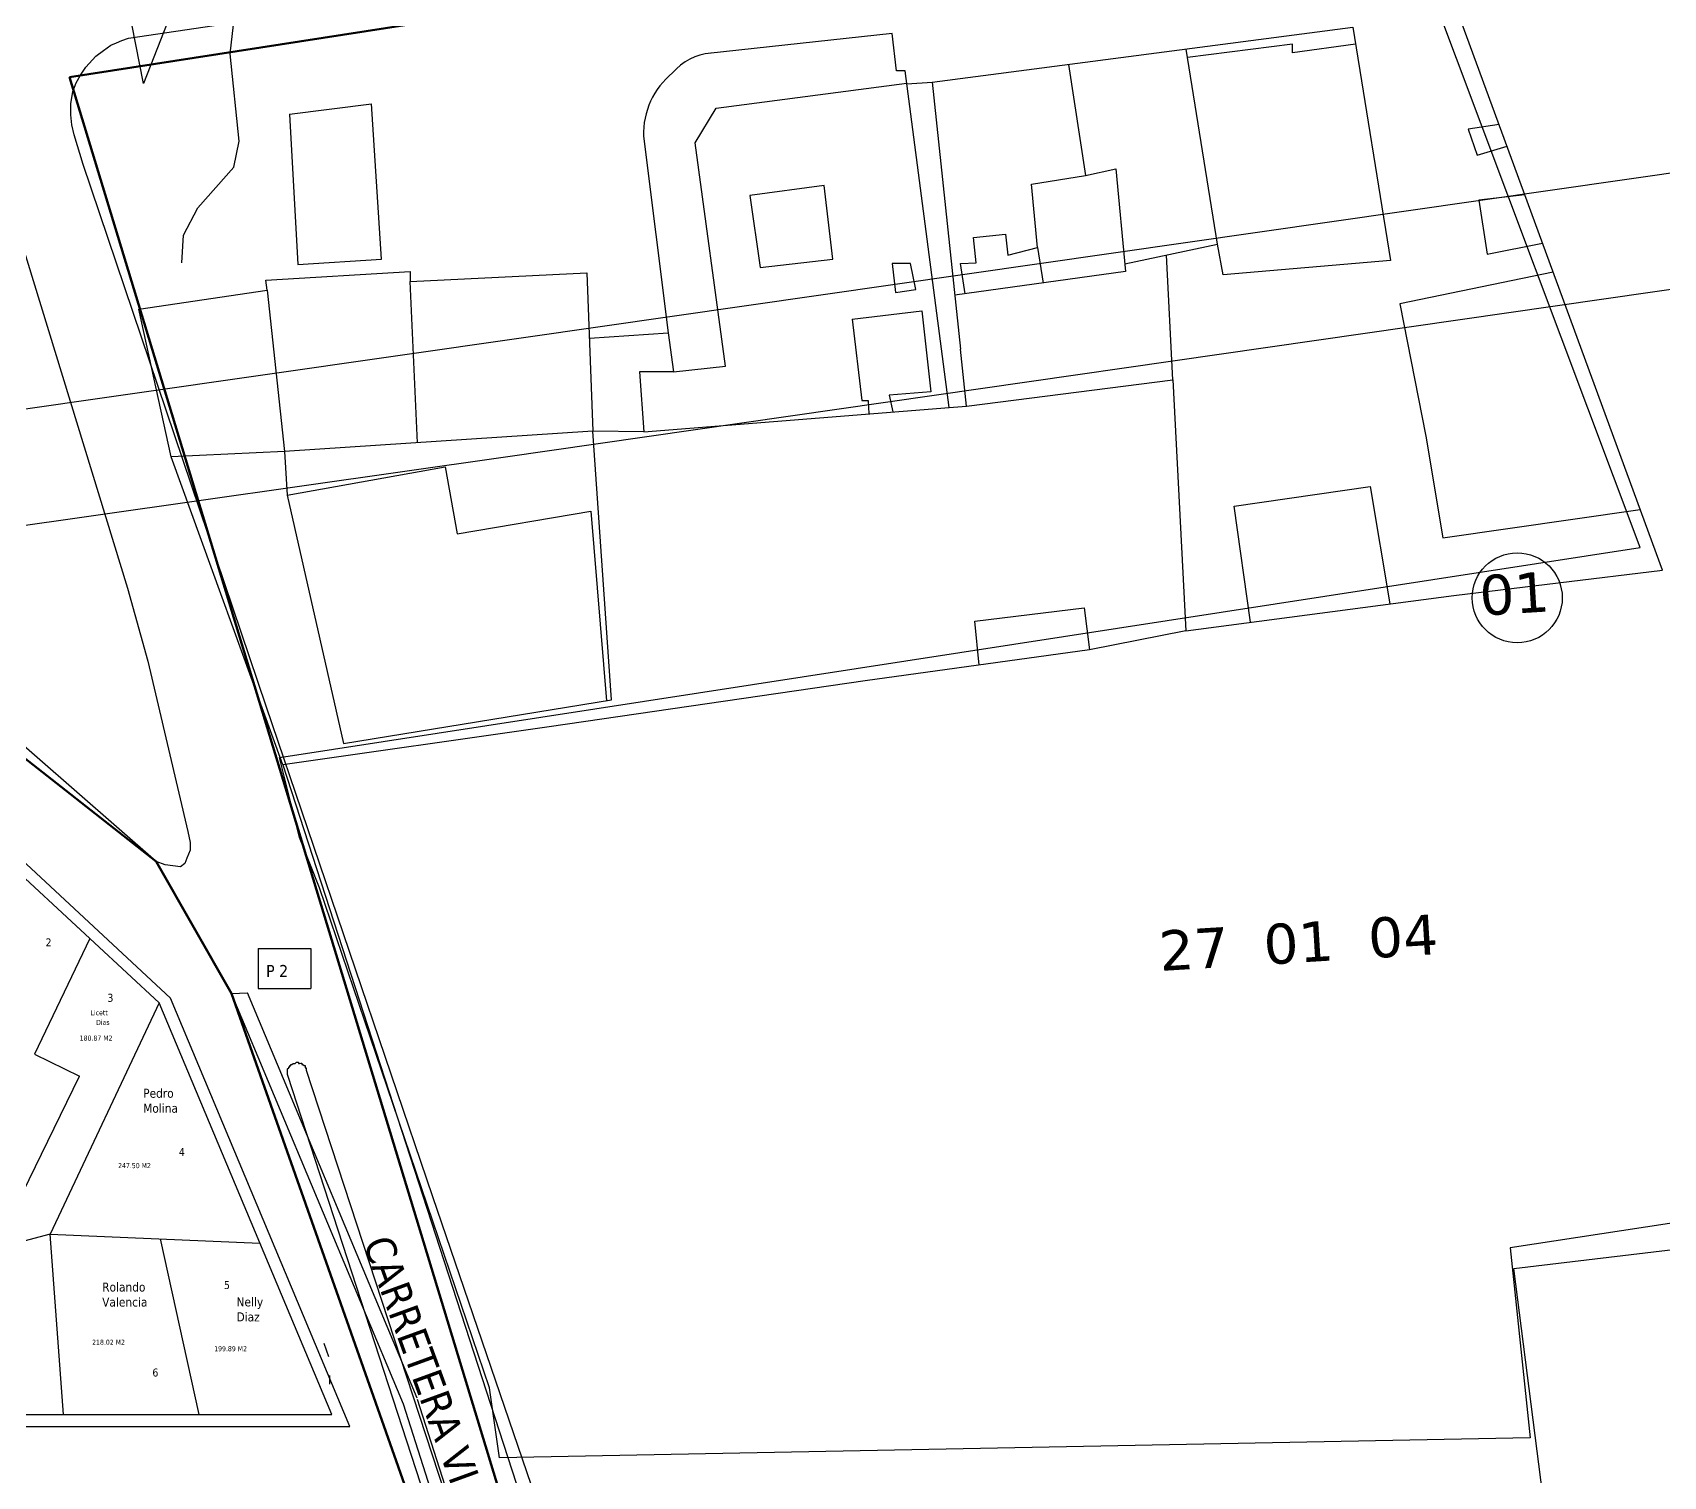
# Model space of a CAD drawing. Header units: metres. Extents: x 2 to 659295185, y -28 to 1124222152.
# Drawn here: x 656196.3 to 656359.3, y 1123850.2 to 1123994.5 of the extents above; entities that cross this region are included whole.
import ezdxf

# ---------------------------------------------------------------- set-up
doc = ezdxf.new("R2010")
doc.units = ezdxf.units.M
doc.header["$MEASUREMENT"] = 0
doc.layers.get('0').update_dxf_attribs({"linetype": 'CONTINUOUS'})
for name, color, linetype in [('calle', 255, 'CONTINUOUS'), ('CARRET-PAV', 10, 'CONTINUOUS'), ('CURVAS', 2, 'CONTINUOUS'), ('División Parroquial', 130, 'CONTINUOUS'), ('MANZANA', 30, 'CONTINUOUS'), ('Numero de manzana', 6, 'CONTINUOUS'), ('Nº parcela', 4, 'CONTINUOUS'), ('Parcelas', 140, 'CONTINUOUS')]:
    doc.layers.add(name, color=color, linetype=linetype)
doc.styles.add('ROMAN', font='verdana.ttf')
doc.styles.get("Standard").update_dxf_attribs({"font": 'tahoma.ttf'})

msp = doc.modelspace()

# ---------------------------------------------------------------- linework, layer by layer
at = {"color": 5, "lineweight": 70}
for p, q in [((656208.6889, 1123911.621), (656160.0879, 1123949.6733)), ((656216.1936, 1123898.4227), (656208.6889, 1123911.621)), ((656277.7462, 1123723.8515), (656216.1936, 1123898.4227))]:
    msp.add_line(p, q, dxfattribs=at)
at = {"layer": 'CARRET-PAV', "elevation": 430.8328}
msp.add_lwpolyline([(656211.243, 1123971.436), (656211.425, 1123974.218), (656212.85, 1123976.943), (656216.457, 1123981.02), (656216.9673, 1123983.6034), (656216.087, 1123992.335), (656216.404, 1123995.227), (656217.697, 1123998.628), (656220.152, 1124001.393), (656224.931, 1124005.42), (656231.53, 1124008.162), (656236.8744, 1124009.3507), (656285.981, 1124017.601), (656426.939, 1124039.979), (656493.8615, 1124049.754)], dxfattribs=at)
at = {"layer": 'CARRET-PAV', "elevation": 429.0068}
msp.add_lwpolyline([(656207.398, 1123989.372), (656205.124, 1124001.087), (656206.982, 1124001.488), (656208.9068, 1124001.2971), (656210.625, 1123998.927), (656210.131, 1123996.326)], close=True, dxfattribs=at)
at = {"layer": 'CURVAS', "lineweight": 0}
msp.add_lwpolyline([(657455, 1124185), (656200, 1123990), (656283, 1123717), (657209, 1123527), (657217, 1123883), (657420, 1123852), (657455, 1124185)], dxfattribs=at)
at = {"layer": 'CURVAS', "lineweight": 100}
msp.add_lwpolyline([(657455, 1124185), (657420, 1123852), (657217, 1123883), (657217, 1123883), (656283, 1123717), (656200, 1123990), (657455, 1124185)], dxfattribs=at)
at = {"layer": 'División Parroquial', "color": 1, "flags": 128}
for points in [[(655228.2993, 1126747.0884), (655417.4425, 1125604.451), (655519.2869, 1124981.3778), (655578.3684, 1124612.6329), (655612.1598, 1124420.9019), (655644.8628, 1124208.4752), (655659.3755, 1124145.7179), (655704.068, 1124069.4635), (655766.2087, 1124005.1965), (655831.623, 1123959.4359), (655914.4772, 1123930.0218), (655992.9694, 1123928.9321), (656078.6272, 1123940.1598), (656245.6138, 1123964.0049), (656743.7041, 1124035.5804), (658039.8848, 1124226.3115)], [(658480.577, 1123580.0076), (658492.1763, 1123631.4687), (658520.1298, 1123754.3737), (658546.5907, 1123940.9057), (658561.3177, 1124038.3659), (658586.3109, 1124167.6196), (658611.3288, 1124300.9225), (658037.6324, 1124214.3101), (656741.4517, 1124023.5789), (656243.3614, 1123952.0035), (656076.3748, 1123928.1583), (655990.717, 1123916.9306), (655912.2248, 1123918.0204), (655829.3706, 1123947.4344), (655763.9563, 1123993.1951), (655701.8156, 1124057.462), (655657.1231, 1124133.7165), (655642.6105, 1124196.4737), (655609.9074, 1124408.9005), (655576.116, 1124600.6315), (655517.0345, 1124969.3764), (655415.1901, 1125592.4496), (655226.0469, 1126735.087)]]:
    msp.add_lwpolyline(points, dxfattribs=at)
at = {"layer": 'División Parroquial', "lineweight": -3}
msp.add_lwpolyline([(656336, 1123999), (656341, 1124000), (656369, 1124004), (656419, 1123913), (656420, 1123913), (656416, 1123884), (656344, 1123873), (656346, 1123854), (656243, 1123852), (656242, 1123859), (656225, 1123909), (656223, 1123914), (656221, 1123922), (656357, 1123943), (656336, 1123999)], dxfattribs=at)
at = {"layer": 'MANZANA', "lineweight": -2}
for p, q in [((656205.9183, 1123993.8943), (656236.5763, 1123998.4534)), ((656202.6364, 1123992.1047), (656203.4033, 1123992.6645)), ((656203.4033, 1123992.6645), (656204.1619, 1123993.2144)), ((656204.1619, 1123993.2144), (656204.7144, 1123993.4444)), ((656204.7144, 1123993.4444), (656205.2586, 1123993.6643)), ((656205.2586, 1123993.6643), (656205.9183, 1123993.8943)), ((656201.111, 1123990.215), (656201.6552, 1123990.9949)), ((656201.6552, 1123990.9949), (656202.6364, 1123992.1047)), ((656200.3523, 1123988.5554), (656200.6739, 1123989.4452)), ((656200.6739, 1123989.4452), (656201.111, 1123990.215)), ((656200.1379, 1123987.3356), (656200.3523, 1123988.5554)), ((656200.1379, 1123986.2359), (656200.1379, 1123987.3356)), ((656200.2534, 1123985.2361), (656200.1379, 1123986.2359)), ((656200.476, 1123984.2463), (656200.2534, 1123985.2361)), ((656201.3666, 1123981.2669), (656200.476, 1123984.2463)), ((656219.6888, 1123927.1479), (656201.3666, 1123981.2669)), ((656193.599, 1123978.7974), (656205.8276, 1123938.9255)), ((656205.8276, 1123938.9255), (656207.8313, 1123931.627)), ((656208.6889, 1123911.621), (656181.2962, 1123935.4962)), ((656207.8313, 1123931.627), (656211.8553, 1123914.6204)), ((656236.3372, 1123878.1179), (656219.6888, 1123927.1479)), ((656211.8553, 1123914.6204), (656212.0779, 1123913.5107)), ((656212.0779, 1123912.7408), (656211.7563, 1123911.961)), ((656212.0779, 1123913.5107), (656212.0779, 1123912.7408)), ((656209.5629, 1123911.2911), (656208.6889, 1123911.621)), ((656210.3298, 1123911.1811), (656209.5629, 1123911.2911)), ((656211.0967, 1123911.0712), (656210.3298, 1123911.1811)), ((656211.5337, 1123911.4111), (656211.0967, 1123911.0712)), ((656211.7563, 1123911.961), (656211.5337, 1123911.4111)), ((656254.544, 1123824.7787), (656236.3372, 1123878.1179)), ((656225.4444, 1123863.4708), (656225.8897, 1123862.1411)), ((656226.0052, 1123860.2615), (656226.0134, 1123859.3817))]:
    msp.add_line(p, q, dxfattribs=at)
at = {"layer": 'MANZANA'}
for p, q in [((656210.0959, 1123897.9673), (656182.328, 1123923.7888)), ((656218.8807, 1123902.9204), (656218.8807, 1123898.9127)), ((656218.8807, 1123902.9204), (656224.1436, 1123902.9204)), ((656224.1436, 1123902.9204), (656224.1436, 1123898.9127)), ((656228.0352, 1123855.1511), (656210.0959, 1123897.9673)), ((656216.1936, 1123898.4227), (656217.7942, 1123898.4842)), ((656233.3846, 1123857.3924), (656216.1936, 1123898.4227)), ((656234.7681, 1123857.9721), (656217.7942, 1123898.4842)), ((656218.8807, 1123898.9127), (656224.1436, 1123898.9127)), ((656274.3296, 1123729.599), (656233.3846, 1123857.3924)), ((656275.7581, 1123730.0567), (656234.8131, 1123857.8501)), ((656172.4188, 1123855.1511), (656228.0352, 1123855.1511))]:
    msp.add_line(p, q, dxfattribs=at)
at = {"layer": 'MANZANA', "linetype": 'Continuous', "lineweight": -2}
for p, q in [((656222.1461, 1123891.2152), (656222.1461, 1123891.3252)), ((656222.1461, 1123891.3252), (656222.2533, 1123891.3252)), ((656222.2533, 1123891.3252), (656222.3605, 1123891.4351)), ((656222.3605, 1123891.4351), (656222.3605, 1123891.4351)), ((656222.3605, 1123891.4351), (656222.4759, 1123891.4351)), ((656222.4759, 1123891.4351), (656222.5831, 1123891.4351)), ((656222.5831, 1123891.4351), (656222.6903, 1123891.5451)), ((656222.5831, 1123891.4351), (656222.5831, 1123891.4351)), ((656222.6903, 1123891.5451), (656222.7975, 1123891.5451)), ((656222.7975, 1123891.5451), (656222.913, 1123891.5551)), ((656222.913, 1123891.5551), (656222.913, 1123891.4351)), ((656222.913, 1123891.4351), (656223.0202, 1123891.4351)), ((656223.0202, 1123891.4351), (656223.1274, 1123891.4451)), ((656223.1274, 1123891.4451), (656223.2428, 1123891.4451)), ((656223.2428, 1123891.4451), (656223.2428, 1123891.3352)), ((656223.2428, 1123891.3352), (656223.35, 1123891.3352)), ((656223.35, 1123891.3352), (656223.35, 1123891.3352)), ((656223.35, 1123891.3352), (656223.4572, 1123891.2252)), ((656221.8163, 1123890.8853), (656221.9235, 1123890.9952)), ((656221.8163, 1123890.7753), (656221.8163, 1123890.8853)), ((656221.8163, 1123890.8853), (656221.8163, 1123890.8853)), ((656221.8163, 1123890.6653), (656221.8163, 1123890.7753)), ((656221.8163, 1123890.5453), (656221.8163, 1123890.6653)), ((656221.8163, 1123890.6653), (656221.8163, 1123890.6653)), ((656221.8163, 1123890.4354), (656221.8163, 1123890.5453)), ((656221.8163, 1123890.3254), (656221.8163, 1123890.4354)), ((656221.8245, 1123890.2154), (656221.8163, 1123890.3254)), ((656221.8163, 1123890.3254), (656221.8163, 1123890.3254)), ((656236.7083, 1123844.6047), (656221.8245, 1123890.2154)), ((656221.9235, 1123890.9952), (656221.9235, 1123891.1052)), ((656221.9235, 1123891.1052), (656222.0389, 1123891.1052)), ((656222.0389, 1123891.1052), (656222.0389, 1123891.2152)), ((656222.0389, 1123891.2152), (656222.1461, 1123891.2152)), ((656223.4572, 1123891.2252), (656223.5726, 1123891.2252)), ((656223.5726, 1123891.2252), (656223.5726, 1123891.1152)), ((656223.5726, 1123891.1152), (656223.5726, 1123890.9952)), ((656223.5726, 1123890.9952), (656223.6798, 1123891.0052)), ((656223.6798, 1123891.0052), (656223.6798, 1123890.8853)), ((656223.6798, 1123890.8853), (656223.6798, 1123890.7753)), ((656223.6798, 1123890.7753), (656238.5636, 1123845.2745))]:
    msp.add_line(p, q, dxfattribs=at)
at = {"layer": 'Numero de manzana', "lineweight": -2}
msp.add_circle((656344.719, 1123937.9676), 4.5001, dxfattribs=at)
at = {"layer": 'Parcelas'}
for p, q in [((656208.9891, 1123897.5036), (656183.3607, 1123921.196)), ((656202.0565, 1123903.9125), (656196.5283, 1123892.3593)), ((656208.9891, 1123897.5036), (656198.0758, 1123874.3612)), ((656226.2313, 1123856.3511), (656208.9891, 1123897.5036)), ((656196.5283, 1123892.3593), (656201.0218, 1123890.1665)), ((656192.6014, 1123872.9115), (656201.0218, 1123890.1665)), ((656198.0758, 1123874.3612), (656192.6014, 1123872.9115)), ((656199.4313, 1123856.3511), (656198.0758, 1123874.3612)), ((656198.0758, 1123874.3612), (656219.0521, 1123873.4861)), ((656212.9813, 1123856.3511), (656209.118, 1123873.9005)), ((656173.8813, 1123856.3511), (656226.2313, 1123856.3511))]:
    msp.add_line(p, q, dxfattribs=at)
for points in [[(656345.1167, 1123979.229), (656338.7303, 1123996.6791)], [(656282.2298, 1123994.3727), (656263.8434, 1123992.3779)], [(656282.6634, 1123990.6434), (656282.2298, 1123994.3727)], [(656286.2393, 1123989.5061), (656328.2876, 1123994.9843)], [(656328.2876, 1123994.9843), (656332.0673, 1123971.6935)], [(656314.7524, 1123973.328), (656311.6268, 1123992.8137)], [(656322.2606, 1123993.2988), (656311.764, 1123991.9584)], [(656328.5607, 1123993.3017), (656322.2606, 1123992.4305)], [(656322.2606, 1123992.4305), (656322.2606, 1123993.2988)], [(656299.879, 1123991.2832), (656301.5747, 1123980.1722)], [(656264.6451, 1123986.9059), (656283.6935, 1123989.405)], [(656283.5307, 1123990.6434), (656282.6634, 1123990.6434)], [(656287.9538, 1123956.9929), (656283.5307, 1123990.6434)], [(656283.7028, 1123989.3343), (656286.2393, 1123989.5061)], [(656286.2393, 1123989.5061), (656289.0834, 1123962.8065)], [(656221.996, 1123986.3055), (656230.1882, 1123987.3296)], [(656221.996, 1123986.3055), (656222.8493, 1123971.2865)], [(656231.2122, 1123971.7985), (656230.1882, 1123987.3296)], [(656262.5519, 1123983.4356), (656264.6451, 1123986.9059)], [(656342.9031, 1123985.2772), (656339.8097, 1123984.8058)], [(656339.8097, 1123984.8058), (656340.7092, 1123982.1973)], [(656257.374, 1123984.0966), (656259.8539, 1123964.4515)], [(656265.5815, 1123961.1265), (656262.5519, 1123983.4356)], [(656340.7092, 1123982.1973), (656343.7012, 1123983.0967)], [(656296.1607, 1123979.3039), (656301.5747, 1123980.1722)], [(656296.7736, 1123972.9704), (656296.1607, 1123979.3039)], [(656301.5747, 1123980.1722), (656304.5882, 1123980.8362)], [(656304.5882, 1123980.8362), (656305.5587, 1123970.5699)], [(656275.4434, 1123979.1745), (656268.0139, 1123978.1878)], [(656268.0139, 1123978.1878), (656269.0587, 1123970.9905)], [(656276.314, 1123971.8031), (656275.4434, 1123979.1745)], [(656345.4793, 1123978.2406), (656340.8891, 1123977.6999)], [(656340.8891, 1123977.6999), (656341.6986, 1123972.3029)], [(656359.2387, 1123940.7309), (656345.1167, 1123979.229)], [(656290.3891, 1123973.992), (656293.5558, 1123974.2984)], [(656290.6444, 1123971.4382), (656290.3891, 1123973.992)], [(656293.5558, 1123974.2984), (656293.8112, 1123972.2043)], [(656293.8112, 1123972.2043), (656296.7736, 1123972.9704)], [(656296.7736, 1123972.9704), (656297.3308, 1123969.4287)], [(656305.4865, 1123971.334), (656314.7524, 1123973.328)], [(656315.3143, 1123970.2634), (656314.7524, 1123973.328)], [(656341.6986, 1123972.3029), (656347.2446, 1123973.428)], [(656222.8493, 1123971.2865), (656231.2122, 1123971.7985)], [(656269.0587, 1123970.9905), (656276.314, 1123971.8031)], [(656282.2344, 1123971.3968), (656282.5826, 1123968.4947)], [(656284.0917, 1123971.3968), (656282.2344, 1123971.3968)], [(656284.6141, 1123968.7849), (656284.0917, 1123971.3968)], [(656289.0611, 1123971.3871), (656290.6444, 1123971.4382)], [(656289.5454, 1123968.3488), (656289.0611, 1123971.3871)], [(656310.3088, 1123959.7417), (656309.6503, 1123972.23)], [(656332.0673, 1123971.6935), (656315.3143, 1123970.2634)], [(656219.6478, 1123969.7142), (656234.0715, 1123970.5743)], [(656219.7801, 1123968.7217), (656219.6478, 1123969.7142)], [(656234.0715, 1123970.5743), (656234.0715, 1123969.5819)], [(656234.0715, 1123969.5819), (656251.7372, 1123970.442)], [(656234.7933, 1123953.4621), (656234.0715, 1123969.5819)], [(656251.7372, 1123970.442), (656252.3327, 1123954.6289)], [(656305.5587, 1123970.5699), (656288.5084, 1123968.205)], [(656348.3081, 1123970.5288), (656332.9736, 1123967.3557)], [(656206.9444, 1123966.803), (656219.7801, 1123968.7217)], [(656219.7801, 1123968.7217), (656221.5004, 1123952.5778)], [(656282.5826, 1123968.4947), (656284.6141, 1123968.7849)], [(656210.1864, 1123952.0485), (656206.9444, 1123966.803)], [(656278.2294, 1123965.8247), (656285.1945, 1123966.6373)], [(656285.1945, 1123966.6373), (656286.1232, 1123958.5694)], [(656332.9736, 1123967.3557), (656335.5821, 1123954.1332)], [(656278.2294, 1123965.8247), (656279.2161, 1123957.6987)], [(656251.9825, 1123963.9286), (656259.8539, 1123964.4515)], [(656259.8539, 1123964.4515), (656260.3743, 1123960.5487)], [(656289.6638, 1123957.1183), (656289.0834, 1123962.8065)], [(656260.3743, 1123960.5487), (656256.9919, 1123960.5487)], [(656256.9919, 1123960.5487), (656257.4255, 1123954.5645)], [(656260.3743, 1123960.5487), (656265.5815, 1123961.1265)], [(656289.6638, 1123957.1183), (656310.3088, 1123959.7417)], [(656310.3088, 1123959.7417), (656311.5857, 1123934.6633)], [(656286.1232, 1123958.5694), (656281.9442, 1123958.2211)], [(656281.9442, 1123958.2211), (656282.2966, 1123956.5429)], [(656257.4255, 1123954.5645), (656287.9538, 1123956.9929)], [(656279.2161, 1123957.6987), (656279.8546, 1123957.6987)], [(656279.8546, 1123957.6987), (656279.9227, 1123956.354)], [(656287.9538, 1123956.9929), (656289.6638, 1123957.1183)], [(656252.3327, 1123954.6289), (656221.5004, 1123952.5778)], [(656254.1853, 1123927.7664), (656252.3327, 1123954.6289)], [(656257.4255, 1123954.5645), (656252.3327, 1123954.6289)], [(656335.5821, 1123954.1332), (656337.2911, 1123943.969)], [(656221.5004, 1123952.5778), (656210.1864, 1123952.0485)], [(656221.334, 1123921.2813), (656210.1864, 1123952.0485)], [(656221.5004, 1123952.5778), (656221.7651, 1123948.211)], [(656221.7651, 1123948.211), (656237.5782, 1123951.056)], [(656237.5782, 1123951.056), (656238.7691, 1123944.3735)], [(656316.423, 1123947.1172), (656330.0053, 1123949.0961)], [(656330.0053, 1123949.0961), (656331.9889, 1123937.3667)], [(656221.7651, 1123948.211), (656227.389, 1123923.3996)], [(656318.0648, 1123935.5218), (656316.423, 1123947.1172)], [(656337.2911, 1123943.969), (656357.0128, 1123946.7988)], [(656238.7691, 1123944.3735), (656252.1342, 1123946.623)], [(656252.1342, 1123946.623), (656253.6816, 1123927.6843)], [(656338.3705, 1123938.2123), (656359.2387, 1123940.7309)], [(656290.4912, 1123935.6337), (656301.4215, 1123936.9617)], [(656301.4215, 1123936.9617), (656301.9834, 1123932.7734)], [(656311.5857, 1123934.6633), (656338.3705, 1123938.2123)], [(656290.9371, 1123931.2385), (656290.4912, 1123935.6337)], [(656311.5857, 1123934.6633), (656301.9834, 1123932.7734)], [(656301.9834, 1123932.7734), (656279.5609, 1123929.6578)], [(656279.5609, 1123929.6578), (656247.9447, 1123925.0609)], [(656227.389, 1123923.3996), (656254.1853, 1123927.7664)], [(656247.9447, 1123925.0609), (656221.334, 1123921.2813)], [(656221.334, 1123921.2813), (656247.6121, 1123840.3479)], [(656344.3971, 1123870.9305), (656416.716, 1123879.5656)], [(656347.2755, 1123848.2634), (656344.3971, 1123870.9305)]]:
    msp.add_lwpolyline(points, dxfattribs=at)
for centre, radius, start, end in [((656264.6271, 1123986.7341), 5.6964, 95.119268, 139.531634), ((656265.3391, 1123984.2658), 7.9669, 129.29606, 181.216864)]:
    msp.add_arc(centre, radius, start, end, dxfattribs=at)

# ---------------------------------------------------------------- texts
at = {"layer": 'calle'}
msp.add_text('CARRETERA VIA GUIGUE', height=3, rotation=290, dxfattribs=at).set_placement((656229.3342, 1123873.4894))
at = {"layer": 'MANZANA'}
msp.add_text('P 2', height=1.2, dxfattribs=at).set_placement((656219.6653, 1123900.0752))
at = {"layer": 'Numero de manzana', "lineweight": -2, "style": 'ROMAN'}
for s, p in [('01', (656341.0714, 1123936.191)), ('27  01  04', (656309.0368, 1123900.6718))]:
    msp.add_text(s, height=4, rotation=3.491535, dxfattribs=at).set_placement(p)
at = {"layer": 'Nº parcela'}
for s, height, p in [('2', 0.8, (656197.6184, 1123903.1327)), ('3', 0.8, (656203.8024, 1123897.5959)), ('Licett', 0.5, (656202.1158, 1123896.2494)), ('Dias', 0.5, (656202.678, 1123895.2865)), ('Pedro', 0.9, (656207.3786, 1123888.0061)), ('Molina', 0.9, (656207.3786, 1123886.5061)), ('4', 0.8, (656210.95, 1123882.1891)), ('Rolando', 0.9, (656203.2786, 1123868.6353)), ('5', 0.8, (656215.4475, 1123868.8895)), ('Valencia', 0.9, (656203.2786, 1123867.1353)), ('Nelly', 0.9, (656216.7084, 1123867.1532)), ('Diaz', 0.9, (656216.7084, 1123865.6532)), ('6', 0.8, (656208.2998, 1123860.143))]:
    msp.add_text(s, height=height, dxfattribs=at).set_placement(p)
at = {"layer": 'Parcelas'}
for s, p in [('180.87 M2', (656201.0325, 1123893.7169)), ('247.50 M2', (656204.8699, 1123880.97)), ('218.02 M2', (656202.2768, 1123863.3209)), ('199.89 M2', (656214.4761, 1123862.6733))]:
    msp.add_text(s, height=0.5, dxfattribs=at).set_placement(p)

doc.saveas('drawing.dxf')
